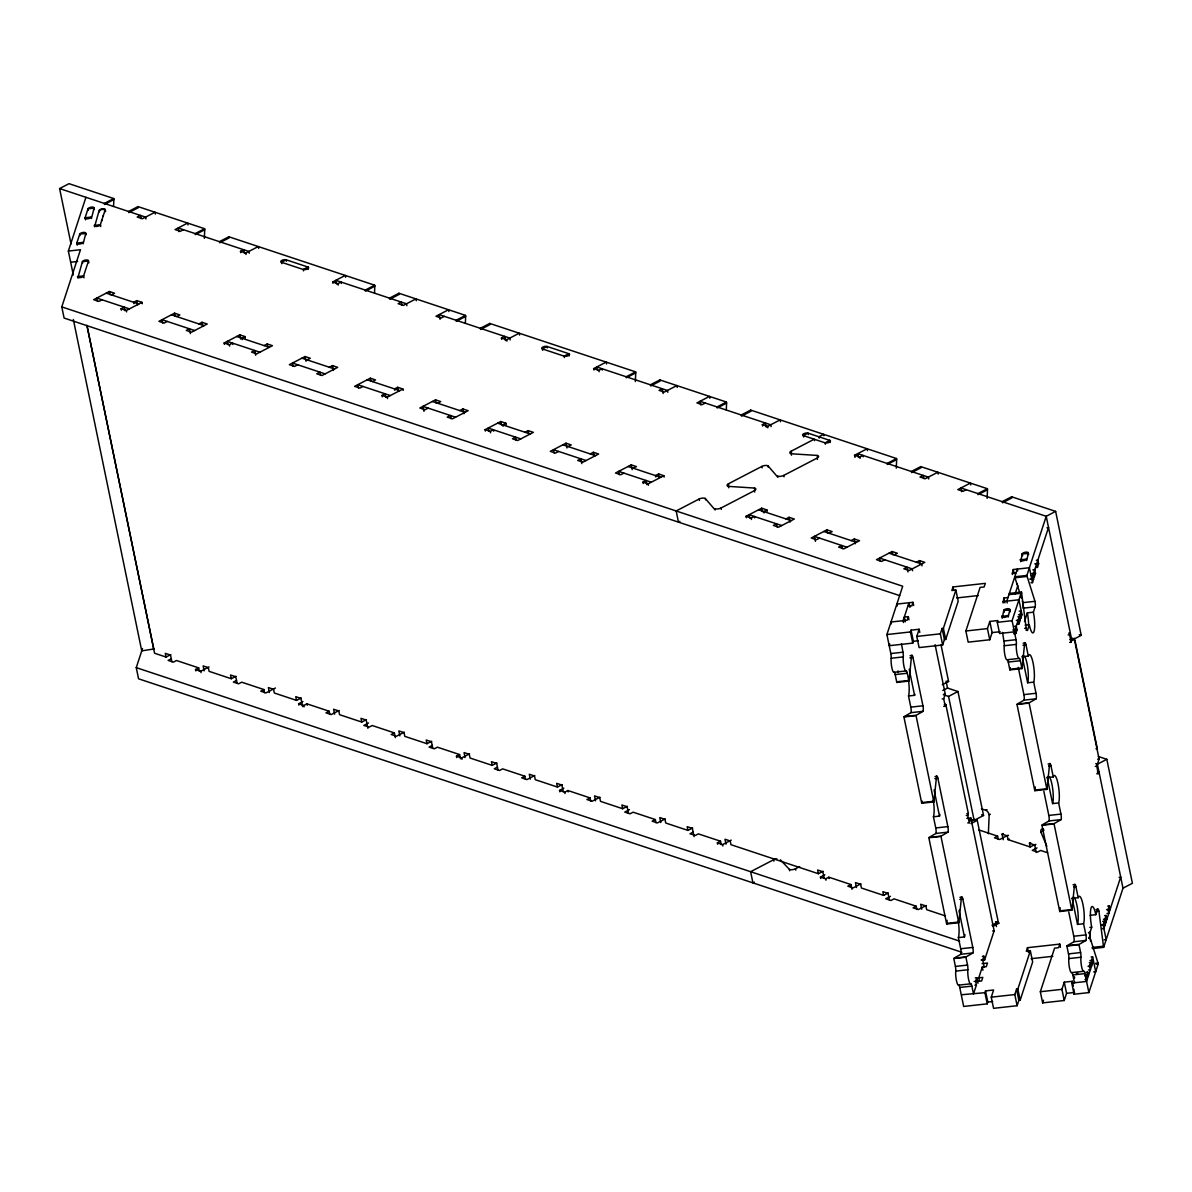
<?xml version="1.0" encoding="UTF-8"?>
<svg xmlns="http://www.w3.org/2000/svg" width="1192" height="1192" viewBox="0 0 1192 1192"><rect width="100%" height="100%" fill="white"/><g stroke="black" fill="none" stroke-linecap="round" stroke-linejoin="round"><path stroke-width="1.5" d="M113.583 206.44L113.866 199.571A4.157 2.175 62.5 0 0 113.761 198.542L69.017 183.672L59.6 188.559L71.043 243.988M204.353 238.325L204.726 229.743A4.157 2.175 62.5 0 0 204.607 228.715L137.989 206.589L128.572 211.476A4.157 2.175 62.5 0 0 128.9 212.578L138.317 207.676A4.157 2.175 62.5 0 1 137.989 206.589M374.512 293.113L374.795 286.229A4.157 2.175 62.5 0 0 374.69 285.201L228.834 236.761L219.417 241.648A4.157 2.175 62.5 0 0 219.745 242.751L229.162 237.864A4.157 2.175 62.5 0 1 228.834 236.761M465.357 323.285L465.655 316.416A4.157 2.175 62.5 0 0 465.536 315.388L398.918 293.247L389.501 298.149A4.157 2.175 62.5 0 0 389.829 299.252L399.245 294.35A4.157 2.175 62.5 0 1 398.918 293.247M635.366 381.5L635.723 372.902A4.157 2.175 62.5 0 0 635.619 371.874L489.763 323.434L480.346 328.322A4.157 2.175 62.5 0 0 480.674 329.424L490.091 324.522A4.157 2.175 62.5 0 1 489.763 323.434M726.286 409.959L726.584 403.075A4.157 2.175 62.5 0 0 726.464 402.047L659.846 379.92L650.43 384.807A4.157 2.175 62.5 0 0 650.758 385.91L660.174 381.023A4.157 2.175 62.5 0 1 659.846 379.92M896.295 468.158L896.652 459.576A4.157 2.175 62.5 0 0 896.548 458.548L750.692 410.093L741.275 414.995A4.157 2.175 62.5 0 0 741.603 416.097L751.02 411.195A4.157 2.175 62.5 0 1 750.692 410.093M987.14 498.345L987.497 489.748A4.157 2.175 62.5 0 0 987.393 488.72L920.76 466.593L911.358 471.481A4.157 2.175 62.5 0 0 911.686 472.583L921.103 467.696A4.157 2.175 62.5 0 1 920.76 466.593M988.377 833.759L989.181 814.866A4.157 2.175 62.5 0 0 985.814 810.277L981.403 808.817M897.889 672.422L898.053 670.872M73.293 274.965L68.361 251.065L80.475 249.724L61.79 306.895L902.702 586.226L886.908 634.546L890.826 653.544A4.157 0.849 83.7 0 1 891.169 658.252A8.299 1.713 83.7 0 0 891.839 667.654A8.299 1.713 83.7 0 0 894.06 672.273A4.157 0.849 83.7 0 1 895.177 674.583L896.801 682.435L908.915 681.094A4.157 0.849 83.7 0 0 909.049 680.423L911.597 655.525L910.077 655.689M935.02 776.499L936.539 776.335L933.977 801.233A4.157 0.849 83.7 0 1 933.843 801.903L921.729 803.244A4.157 0.849 83.7 0 0 921.863 802.574L922.027 801.009M959.962 897.308L961.467 897.144L958.919 922.027A4.157 0.849 83.7 0 1 958.785 922.697L946.672 924.038A4.157 0.849 83.7 0 0 946.806 923.368L947.118 920.269M1023.153 643.173L1024.673 643.01L1022.125 667.907A4.157 0.849 83.7 0 1 1021.991 668.578L1009.877 669.919A4.157 0.849 83.7 0 0 1010.011 669.248L1010.16 667.684M1048.096 763.983L1049.616 763.819L1047.053 788.717A4.157 0.849 83.7 0 1 1046.919 789.372L1034.805 790.713A4.157 0.849 83.7 0 0 1034.939 790.058L1035.267 786.943M1073.038 884.792L1074.543 884.628L1071.995 909.511A4.157 0.849 83.7 0 1 1071.861 910.181L1059.748 911.522A4.157 0.849 83.7 0 0 1059.882 910.852L1060.195 907.738M1003.679 610.751L1003.798 610.378A3.114 1.266 -11.7 0 1 1007.255 608.71A3.114 1.266 -11.7 0 1 1009.847 609.708L1010.28 611.809M1022.155 554.22L1022.274 553.848A3.114 1.266 -11.7 0 1 1025.746 552.164A3.114 1.266 -11.7 0 1 1028.338 553.177L1028.621 554.578M1009.728 610.081L1003.798 610.378L1002.219 618.216M1028.204 553.55L1022.274 553.848L1020.71 561.685M68.361 251.065L85.928 197.306M100.709 226.569L100.337 224.722L105.209 209.777A3.114 1.266 -11.7 0 0 102.616 208.779A3.114 1.266 -11.7 0 0 99.159 210.463L94.555 226.778M101.558 220.982L101.856 220.043M103.078 216.318L103.376 215.38M961.914 952.289L138.555 678.799L136.261 667.639L142.504 648.537M73.338 319.471L141.744 650.862L154.051 648.94M889.768 644.023L889.217 645.706L912.774 643.099L913.355 641.311L911.046 630.151L919.136 629.257L919.792 632.445M905.279 621.866L904.296 617.083L908.334 616.637L907.157 620.227L891.005 622.015L891.393 623.863M897.248 605.953L896.861 604.091L913.012 602.303L911.85 605.894L907.812 606.341M901.51 643.799L902.955 652.203A4.157 0.849 83.7 0 1 903.283 656.911A8.299 1.713 83.7 0 0 903.953 666.313A8.299 1.713 83.7 0 0 906.173 670.932A4.157 0.849 83.7 0 1 907.291 673.242L908.915 681.094M912.774 643.099L910.464 631.939L911.046 630.151M1019.22 611.168L1021.231 610.945L1014.407 631.849L999.596 633.488L997.287 622.328L997.883 620.54L989.807 621.434L992.102 632.594L989.762 639.761L968.172 642.145L965.863 631L980.107 587.388L984.145 586.941L985.322 583.365L953.019 586.941L951.842 590.517L955.88 590.07L943.394 628.303L942.097 628.437L944.407 639.597L942.649 644.976L919.092 647.584L916.782 636.424L919.136 629.257M942.649 644.976L940.339 633.816L942.097 628.437M944.407 639.597L945.688 639.463L958.189 601.23L955.88 590.07M943.721 706.394L945.241 706.23L943.692 698.795L945.256 694.012L935.079 644.663M945.241 706.23L945.822 704.442L944.302 704.606M989.762 639.761L987.453 628.601L989.807 621.434M1003.068 602.973L1003.947 597.997L1007.985 597.55M1012.366 574.499L1013.26 569.523L1029.411 567.735L1032.481 582.62L1030.961 582.784M1008.194 617.083L1009.847 609.708M1026.67 560.538L1028.338 553.177M1002.547 632.401L1003.902 641.028A4.157 0.849 83.7 0 1 1004.245 645.736A8.299 1.713 83.7 0 0 1004.916 655.138A8.299 1.713 83.7 0 0 1007.136 659.757A4.157 0.849 83.7 0 1 1008.253 662.067L1009.877 669.919M1015.167 593.78L1017.879 585.481M1021.991 668.578L1020.367 660.726A4.157 0.849 83.7 0 0 1019.249 658.416A8.299 1.713 83.7 0 1 1017.029 653.797A8.299 1.713 83.7 0 1 1016.359 644.395A4.157 0.849 83.7 0 0 1016.031 639.687L1012.097 620.689L1021.455 592.081L1009.341 593.422A4.157 0.849 83.7 0 1 1009.535 594.555L1021.648 593.214L1026.178 628.199A4.157 0.849 83.7 0 0 1027.534 630.121L1026.014 630.285M1025.12 625.204L1029.292 624.742A14.527 2.995 83.7 0 0 1034.03 631.492A14.527 2.995 83.7 0 0 1033.389 612.196L1035.148 606.832A4.157 0.849 83.7 0 0 1034.969 601.319L1027.131 576.436A4.157 0.849 83.7 0 1 1026.893 575.438L1046.233 516.285L1055.635 511.383L1081.218 635.351L1071.802 640.253L1069.85 639.597M1048.528 527.445L1031.706 578.895L1029.694 579.118M1013.587 633.727L1015.852 633.473L1017.029 629.898L1016.254 626.173L1014.362 626.381M1017.461 624.087L1018.981 623.923L1020.158 620.332L1019.383 616.622L1017.864 616.785M1018.564 618.499L1020.829 618.246L1022.006 614.655L1018.937 599.785L1002.785 601.573M1032.481 582.62L1033.658 579.029L1032.883 575.304L1031.378 575.483M1032.823 577.107L1034.343 576.943L1035.505 573.352L1034.745 569.642L1032.853 569.851M1035.952 567.556L1037.457 567.377L1038.634 563.801L1037.86 560.076L1036.355 560.255M1024.509 621.494L1027.325 612.867L1033.389 612.196M1027.534 630.121L1029.292 624.742M967.77 822.927L969.29 822.763L967.755 815.313L968.336 813.525L945.822 704.442M969.29 822.763L970.854 817.98L967.07 818.397M1069.656 642.399L1071.176 642.22L1069.641 634.785L1070.222 632.997L1068.703 633.161M1071.176 642.22L1072.487 638.197M961.557 994.739L984.935 992.683L985.516 990.895L993.592 990.001L991.252 997.168L993.562 1008.328L1017.119 1005.72L1018.877 1000.341L1016.567 989.181L1017.849 989.047L1030.35 950.814L1026.312 951.261L1027.474 947.685L1059.792 944.109L1060.448 947.297M985.516 990.895L987.825 1002.055L987.229 1003.843L963.672 1006.45L959.754 987.453A4.157 0.849 83.7 0 0 958.636 985.143A8.299 1.713 83.7 0 1 956.416 980.509A8.299 1.713 83.7 0 1 955.746 971.107A4.157 0.849 83.7 0 0 955.418 966.414L953.794 958.562L965.907 957.221L967.532 965.073A4.157 0.849 83.7 0 1 967.859 969.767A8.299 1.713 83.7 0 0 968.53 979.168A8.299 1.713 83.7 0 0 970.765 983.802A4.157 0.849 83.7 0 1 971.867 986.112L973.491 993.949L976.412 984.994L975.652 981.269L976.829 977.693L975.309 977.857M984.219 967.204L982.685 959.769L983.847 956.193L982.342 956.356M979.422 981.016L978.766 977.827L982.268 967.084L986.32 966.638L987.483 963.047L982.104 963.643M981.582 960.245L984.622 959.903L994.143 930.788L970.854 817.98M1017.119 1005.72L1014.809 994.56L1016.567 989.181M1018.877 1000.341L1020.158 1000.207L1032.644 961.974L1030.35 950.814M1096.789 773.802L1098.294 773.623L1096.759 766.188L1099.099 759.021L1074.156 638.152M1098.294 773.623L1098.89 771.835L1097.37 771.999M1073.336 986.067L1072.338 981.284L1064.262 982.178L1066.572 993.338L1064.233 1000.505L1042.628 1002.889L1040.333 991.729L1054.577 948.132L1058.615 947.685L1059.792 944.109M1042.628 1002.889L1043.507 1000.207M1064.233 1000.505L1061.923 989.345L1064.262 982.178M1090.144 915.307L1095.821 914.681A14.527 2.995 83.7 0 0 1091.082 907.932A14.527 2.995 83.7 0 0 1091.723 927.227L1089.965 932.591A4.157 0.849 83.7 0 0 1090.159 938.104L1097.981 962.987A4.157 0.849 83.7 0 1 1098.219 963.97L1088.877 992.593L1074.067 994.232L1071.757 983.072L1072.338 981.284M1074.439 976.74L1074.603 978.125M1095.821 914.681L1097.579 909.302L1096.074 909.466M1074.752 981.865L1074.454 982.774L1072.83 974.937A4.157 0.849 83.7 0 0 1071.712 972.612A8.299 1.713 83.7 0 1 1069.492 967.993A8.299 1.713 83.7 0 1 1068.822 958.591A4.157 0.849 83.7 0 0 1068.494 953.898L1066.87 946.046L1078.984 944.705L1080.608 952.557A4.157 0.849 83.7 0 1 1080.935 957.251A8.299 1.713 83.7 0 0 1081.606 966.652A8.299 1.713 83.7 0 0 1083.841 971.271A4.157 0.849 83.7 0 1 1084.943 973.596L1088.877 992.593M1088.966 938.387L1090.039 935.064M1074.067 994.232L1073.992 989.256M1084.973 979.601L1087.253 979.347L1086.478 975.622L1087.655 972.046L1086.136 972.21M1088.475 969.99L1090.367 969.781L1089.607 966.071L1090.784 962.48L1089.264 962.644M1089.965 964.358L1092.23 964.104L1091.455 960.394L1092.632 956.803L1091.112 956.982M1104.164 939.862L1106.176 939.639L1103.107 924.754L1104.284 921.178L1102.764 921.341M1104.209 922.966L1105.729 922.802L1104.969 919.092L1106.131 915.501L1104.626 915.665M1106.966 913.459L1108.858 913.251L1108.083 909.526L1109.26 905.95L1107.741 906.114M1120.689 877.029L1103.881 928.479L1101.855 928.702M1092.304 948.594L1103.658 947.342L1122.998 888.189L1097.4 764.206L1095.761 763.67M1008.015 615.31L1007.896 615.683A3.114 1.266 -11.7 0 1 1004.439 617.367A3.114 1.266 -11.7 0 1 1001.846 616.353L1001.965 615.981M1026.506 558.78L1026.372 559.152A3.114 1.266 -11.7 0 1 1022.915 560.821A3.114 1.266 -11.7 0 1 1020.322 559.823L1020.441 559.45M923.115 711.311L911.001 712.652L904.117 716.601L916.231 715.26L923.115 711.311A4.157 0.849 83.7 0 0 922.936 705.798L912.953 657.462A4.157 0.849 83.7 0 0 911.597 655.525M1036.191 698.795L1024.077 700.136L1017.193 704.085L1029.307 702.744L1036.191 698.795A4.157 0.849 83.7 0 0 1036.012 693.282L1033.702 682.122A14.527 2.995 83.7 0 0 1033.062 662.841A14.527 2.995 83.7 0 0 1028.323 656.092L1026.029 644.932A4.157 0.849 83.7 0 0 1024.673 643.01M948.042 832.12L935.929 833.461L929.06 837.41L941.173 836.069L948.042 832.12A4.157 0.849 83.7 0 0 947.863 826.607L937.881 778.257A4.157 0.849 83.7 0 0 936.539 776.335M1061.118 819.604L1049.005 820.945L1042.136 824.894L1054.249 823.538L1061.118 819.604A4.157 0.849 83.7 0 0 1060.94 814.091L1058.645 802.931A14.527 2.995 83.7 0 0 1058.004 783.651A14.527 2.995 83.7 0 0 1053.266 776.901L1050.957 765.741A4.157 0.849 83.7 0 0 1049.616 763.819M972.985 952.929L960.871 954.271L953.987 958.204L966.116 956.863L972.985 952.929A4.157 0.849 83.7 0 0 972.806 947.417L962.823 899.066A4.157 0.849 83.7 0 0 961.467 897.144M1086.061 940.413L1073.947 941.754L1067.078 945.688L1079.192 944.347L1086.061 940.413A4.157 0.849 83.7 0 0 1085.882 934.901L1083.573 923.74A14.527 2.995 83.7 0 0 1082.947 904.445A14.527 2.995 83.7 0 0 1078.209 897.71L1075.899 886.55A4.157 0.849 83.7 0 0 1074.543 884.628M113.761 198.542L104.345 203.43A4.157 2.175 62.5 0 1 104.464 204.458L113.866 199.571M183.404 229.684L180.275 231.322L175.06 229.594L187.606 223.068L187.993 224.93M204.607 228.715L195.205 233.602A4.157 2.175 62.5 0 1 195.309 234.63L204.726 229.743M111.437 294.886L114.581 293.247L109.366 291.519L93.676 299.669L98.891 301.412L102.035 299.773M121.361 310.173L121.077 308.773L124.206 307.149L124.936 310.635M142.265 303.751L141.982 302.351L136.767 300.622L133.623 302.246L133.906 303.647M121.077 308.773L126.292 310.501L141.982 302.351M240.799 252.719L240.501 251.333L243.645 249.694L244.36 253.181M240.501 251.333L245.716 253.062L258.277 246.535L258.664 248.398M176.669 316.55L179.813 314.926L174.598 313.183L158.909 321.333L164.124 323.077L167.267 321.438M198.855 323.911L201.999 322.287L207.214 324.015L191.525 332.181L186.31 330.437L189.439 328.813L190.437 333.596M332.985 283.338L332.702 281.953L345.248 275.426L345.635 277.289M332.702 281.953L337.917 283.681L341.061 282.057L341.344 283.443M224.424 344.399L224.141 343.013L239.83 334.848L245.045 336.591L245.329 337.977M224.141 343.013L229.356 344.741L232.5 343.117L232.783 344.503M245.045 336.591L241.901 338.215L242.2 339.616M374.69 285.201L365.274 290.103A4.157 2.175 62.5 0 1 365.393 291.131L374.795 286.229M264.088 345.591L267.231 343.952L272.447 345.68L256.757 353.845L251.542 352.102L254.671 350.478L255.669 355.261M307.134 359.88L310.278 358.256L305.063 356.527L289.373 364.678L294.588 366.406L297.732 364.782M329.32 367.255L332.464 365.616L337.679 367.36L321.989 375.51L316.774 373.781L319.903 372.142L320.559 375.331M444.333 316.357L441.204 317.996L435.989 316.252L448.535 309.741L448.922 311.589M465.536 315.388L456.119 320.275A4.157 2.175 62.5 0 1 456.238 321.304L465.655 316.416M372.366 381.559L375.51 379.92L370.295 378.192L354.605 386.342L359.82 388.07L362.964 386.446M382.289 396.832L382.006 395.446L385.135 393.807L385.865 397.294M403.194 390.41L402.911 389.024L397.696 387.296L394.552 388.92L394.835 390.32M382.006 395.446L387.221 397.174L402.911 389.024M501.728 339.392L501.43 337.992L504.574 336.368L505.438 340.554M501.43 337.992L506.645 339.735L519.205 333.209L519.578 335.071M437.598 403.224L440.742 401.585L435.527 399.856L419.837 408.007L425.052 409.75L428.196 408.111M459.784 410.584L462.913 408.96L468.143 410.689L452.453 418.839L447.238 417.111L450.367 415.472L451.023 418.66M593.914 370.012L593.631 368.626L606.177 362.1L606.564 363.962M593.631 368.626L598.846 370.354L601.99 368.73L602.273 370.116M485.353 431.072L485.07 429.671L500.759 421.521L505.974 423.249L506.257 424.65M485.07 429.671L490.285 431.415L493.428 429.776L493.712 431.176M505.974 423.249L502.83 424.888L503.128 426.289M635.619 371.874L626.202 376.761A4.157 2.175 62.5 0 1 626.322 377.79L635.723 372.902M525.016 432.249L528.145 430.625L533.375 432.353L517.686 440.504L512.471 438.775L515.6 437.151L516.255 440.34M568.062 446.553L571.206 444.929L565.991 443.186L550.302 451.351L555.517 453.079L558.661 451.44M86.942 325.505L154.588 653.246L166.06 657.045L170.769 654.602M171.275 658.789L168.147 660.413L173.361 662.156L176.49 660.517L198.677 667.878L199.392 671.364M590.249 453.928L593.378 452.29L598.607 454.018L582.918 462.183L577.703 460.44L580.832 458.816L581.815 463.599M705.262 403.03L702.133 404.654L696.918 402.926L709.463 396.4L709.851 398.262M195.831 670.917L195.533 669.517L198.677 667.878M195.533 669.517L200.763 671.245L208.987 666.969M726.464 402.047L717.048 406.949A4.157 2.175 62.5 0 1 717.167 407.977L726.584 403.075M633.295 468.218L636.439 466.593L631.224 464.85L615.534 473.015L620.749 474.744L623.893 473.12M204.145 670.858L203.132 665.896L208.347 667.639L209.107 671.349L231.293 678.725L236.001 676.266M236.508 680.453L233.379 682.077L238.594 683.821L241.723 682.182L263.909 689.557L264.564 692.746M643.218 483.505L642.935 482.104L646.064 480.48L646.928 484.667M664.123 477.083L663.84 475.697L658.61 473.954L655.481 475.593L655.764 476.979M642.935 482.104L648.15 483.848L663.84 475.697M762.642 426.065L762.358 424.665L765.502 423.041L766.367 427.213M762.358 424.665L767.573 426.393L780.134 419.882L780.507 421.73M263.909 689.557L260.765 691.181L265.995 692.91L275.397 688.022M269.377 692.522L268.364 687.56L273.579 689.304L274.339 693.014L296.525 700.389L301.233 697.946M298.894 705.143L298.611 703.757L302.917 701.507M715.185 510.012L705.247 498.435A4.157 1.684 -11.7 0 0 699.123 499.031L676.162 510.966L678.457 522.126L679.887 521.381M728.714 487.781L728.431 486.381A4.157 1.684 -11.7 0 1 728.491 483.758L761.867 466.415A4.157 1.684 -11.7 0 1 768.006 465.819L777.944 477.396M791.473 455.165L791.19 453.765A4.157 1.684 -11.7 0 1 791.235 451.157L814.211 439.207L814.494 440.608M298.611 703.757L303.826 705.485L306.955 703.846L329.141 711.222L329.797 714.41M329.141 711.222L325.997 712.846L331.227 714.589L339.064 710.507M714.902 508.612A4.157 1.684 -11.7 0 0 721.026 508.015L754.417 490.672A4.157 1.684 -11.7 0 0 754.476 488.05L728.431 486.381M777.646 475.995A4.157 1.684 -11.7 0 0 783.785 475.399L817.161 458.056A4.157 1.684 -11.7 0 0 817.22 455.433L791.19 453.765M854.992 457.385L854.56 455.284L867.106 448.773L867.493 450.621M854.56 455.284L859.775 457.028L862.904 455.389L863.202 456.789M746.281 517.745L745.998 516.345L761.688 508.194L766.903 509.923L767.186 511.323M745.998 516.345L751.213 518.073L754.357 516.449L754.64 517.85M766.903 509.923L763.759 511.562L764.057 512.947M334.609 714.187L333.596 709.24L338.811 710.968L339.571 714.693L361.757 722.054L366.465 719.61M368.537 722.978L363.843 725.421L369.058 727.15L372.187 725.526L394.373 732.886L395.357 737.669M896.548 458.548L887.131 463.435A4.157 2.175 62.5 0 1 887.25 464.463L896.652 459.576M785.945 518.922L789.074 517.298L794.304 519.027L778.614 527.177L773.399 525.448L776.528 523.809L777.184 526.998M394.373 732.886L391.229 734.51L396.459 736.254L404.297 732.171M828.991 533.226L832.135 531.587L826.92 529.859L811.231 538.009L816.446 539.752L819.589 538.113M399.842 735.866L398.828 730.905L404.043 732.633L404.803 736.358L426.989 743.719L431.698 741.275M432.204 745.447L429.075 747.086L434.29 748.814L437.419 747.19L459.605 754.551L460.47 758.738M851.177 540.587L854.306 538.963L859.536 540.691L843.847 548.841L838.632 547.113L841.761 545.489L842.416 548.678M966.191 489.703L963.062 491.327L957.832 489.599L970.392 483.073L970.78 484.935M456.76 757.576L456.462 756.19L459.605 754.551M456.462 756.19L461.691 757.918L469.529 753.836M987.393 488.72L977.976 493.607A4.157 2.175 62.5 0 1 978.096 494.635L987.497 489.748M894.223 554.891L897.367 553.267L892.152 551.524L876.463 559.674L881.678 561.417L884.822 559.778M465.074 757.531L464.06 752.569L469.275 754.298L470.035 758.023L492.222 765.383L496.93 762.94M1011.621 496.766L1002.204 501.653A4.157 2.175 62.5 0 0 1002.532 502.756L1011.948 497.869A4.157 2.175 62.5 0 1 1011.621 496.766L1055.635 511.383M497.437 767.127L494.308 768.751L499.522 770.479L502.652 768.855L524.838 776.216L525.493 779.404M916.41 562.252L919.539 560.627L924.769 562.356L909.079 570.521L903.864 568.778L906.993 567.154L907.976 571.937M524.838 776.216L521.694 777.854L526.924 779.583L534.761 775.515M530.306 779.196L529.293 774.234L534.508 775.962L535.268 779.687L557.454 787.063L562.162 784.604M559.823 791.816L559.54 790.415L563.846 788.18M559.54 790.415L564.755 792.159L567.884 790.519L590.07 797.895L590.725 801.084M590.07 797.895L586.926 799.519L592.156 801.247L599.993 797.18M595.538 800.86L594.525 795.898L599.74 797.642L600.5 801.352L622.686 808.727L627.394 806.284M629.465 809.636L624.772 812.08L629.987 813.823L633.116 812.184L655.302 819.56L655.958 822.748M655.302 819.56L652.158 821.184L657.388 822.927L665.225 818.844M942.321 684.744L948.594 681.481L941.054 644.961M942.812 690.511L947.521 688.052L957.951 691.524L983.549 815.492L974.132 820.379L967.278 818.114M660.77 822.525L659.757 817.578L664.972 819.306L665.732 823.016L687.918 830.392L692.627 827.948M943.319 694.683L948.549 696.411L957.951 691.524M693.133 832.12L689.989 833.759L695.219 835.488L698.348 833.864L720.534 841.224L721.249 844.711M717.688 844.249L717.39 842.848L720.534 841.224M717.39 842.848L722.605 844.592L731.247 840.107M776.901 858.836A4.157 1.684 -11.7 0 0 773.578 859.775L750.617 871.71L752.927 882.87L754.357 882.125M780.328 859.804L789.372 869.355A4.157 1.684 -11.7 0 0 795.496 868.759L799.668 866.599M726.002 844.204L724.989 839.242L730.204 840.971L730.964 844.696L818.383 873.721L823.091 871.278M820.752 878.489L820.454 877.088L824.775 874.853M820.454 877.088L825.683 878.817L828.812 877.193L850.999 884.553L851.982 889.336M985.814 810.277L986.991 809.666M971.51 821.094L974.639 819.47M850.999 884.553L847.855 886.192L853.07 887.921L860.922 883.853M970.973 823.597L977.246 820.334L998.24 921.982L991.967 925.245M989.181 814.866L990.358 814.255M1097.4 764.206L1106.817 759.319L1132.4 883.287L1122.983 888.174M856.467 887.533L855.454 882.572L860.669 884.3L861.429 888.025L883.615 895.386L888.323 892.942M998.27 839.332L997.6 836.143L994.471 837.767L999.686 839.511L1007.538 835.428M1003.202 839.734L1002.055 834.162L1003.232 833.551M890.394 896.309L885.686 898.753L890.916 900.496L894.045 898.857L916.231 906.233L916.886 909.407M1002.055 834.162L1007.27 835.89L1008.447 835.279M1007.27 835.89L1008.045 839.615L1009.222 839.004M1046.814 846.201L1040.899 832.046A4.157 2.175 62.5 0 1 1042.732 829.2L1043.328 828.887M1040.899 832.046L1043.834 830.511M1034.924 844.532L1030.216 846.976L1029.456 843.251L1030.633 842.64M916.231 906.233L913.087 907.857L918.302 909.585L926.154 905.518M1029.456 843.251L1034.671 844.994L1035.848 844.383M1037.01 847.899L1032.302 850.343L1037.517 852.071L1040.661 850.447L1047.619 852.757M992.951 926.363L999.224 923.1L995.752 921.952M1026.372 559.152L1020.322 559.823M1007.896 615.683L1001.846 616.353M100.337 224.722L94.272 225.392A3.114 1.266 -11.7 0 0 96.865 226.391A3.114 1.266 -11.7 0 0 100.337 224.722L100.53 225.646M70.671 262.225L77.584 261.45M1046.963 527.788L1048.468 527.624M1034.805 563.876L1036.697 563.667L1037.457 567.377M1036.355 564.054L1038.634 563.801M1012.082 573.114L1016.12 572.667M1032.048 573.382L1033.568 573.218L1034.343 576.943M1033.241 573.605L1035.505 573.352M1026.893 575.438L1014.779 576.779A4.157 0.849 83.7 0 0 1015.018 577.777L1019.92 593.333M1015.018 577.777L1027.131 576.436M1031.378 579.282L1033.658 579.029M1016.657 584.02L1017.417 583.931M956.669 597.952L978.394 595.538M1022.363 601.096L1022.84 602.66L1034.969 601.319M1023.034 608.173L1035.148 606.832M1018.549 614.7L1020.069 614.521L1020.829 618.246M1019.741 614.908L1022.006 614.655M886.908 634.546L910.464 631.939M997.287 622.328L1012.097 620.689M1016.314 620.406L1018.206 620.198L1018.981 623.923M1017.119 620.674L1020.158 620.332M916.782 636.424L940.339 633.816M965.863 631L987.453 628.601M1024.658 628.363L1026.178 628.199M1012.813 630.002L1015.092 629.763L1015.852 633.473M913.355 641.311L918.198 640.774M992.102 632.594L1000.177 631.7M1014.75 630.151L1017.029 629.898M890.826 653.544L902.955 652.203M1003.902 641.028L1016.031 639.687M1068.121 634.949L1069.641 634.785M891.169 658.252L903.283 656.911M1004.245 645.736L1016.359 644.395M909.913 657.79L912.953 657.462M1023.004 645.274L1026.029 644.932M1033.702 682.122L1027.638 682.793L1022.274 656.762L1028.323 656.092M894.06 672.273L906.173 670.932M1007.136 659.757L1019.249 658.416M895.177 674.583L907.291 673.242M1008.253 662.067L1020.367 660.726M909.049 680.423L896.935 681.764A4.157 0.849 83.7 0 1 896.801 682.435M1010.011 669.248L1022.125 667.907M911.001 712.652A4.157 0.849 83.7 0 0 910.807 707.139L908.513 695.994L914.562 695.323A14.527 2.995 83.7 0 0 914.845 694.265M943.751 694.176L945.256 694.012M942.187 698.959L943.692 698.795M910.807 707.139L922.936 705.798M1018.281 667.431L1023.898 694.623L1036.012 693.282M1097.594 759.185L1099.099 759.021M934.856 778.599L937.881 778.257M1048.692 765.994L1050.957 765.741M1095.254 766.352L1096.759 766.188M1058.645 802.931L1052.581 803.602L1047.202 777.571L1053.266 776.901M921.863 802.574L933.977 801.233M1034.939 790.058L1047.053 788.717M935.929 833.461A4.157 0.849 83.7 0 0 935.75 827.948L933.44 816.788L939.505 816.118A14.527 2.995 83.7 0 0 939.892 814.449M966.816 813.689L968.336 813.525M966.235 815.492L967.755 815.313M935.75 827.948L947.863 826.607M1043.834 791.264L1048.826 815.432L1060.94 814.091M1119.124 877.372L1120.629 877.208M959.798 899.409L962.823 899.066M1073.634 886.803L1075.899 886.55M1083.573 923.74L1077.523 924.411L1072.144 898.381L1078.209 897.71M946.806 923.368L958.919 922.027M1059.882 910.852L1071.995 909.511M1106.578 909.705L1108.083 909.526M1107.755 909.913L1110.02 909.66L1109.26 905.95M1095.91 911.567L1098.935 911.224L1103.464 946.21A4.157 0.849 83.7 0 0 1103.658 947.342M992.623 930.952L994.143 930.788M1103.449 919.256L1104.969 919.092M1104.254 919.509L1106.906 919.226L1106.131 915.501M960.871 954.271A4.157 0.849 83.7 0 0 960.692 948.758L958.383 937.597L964.447 936.927A14.527 2.995 83.7 0 0 964.924 934.573M1101.587 924.932L1103.107 924.754M1103.539 925.067L1105.044 924.903L1104.284 921.178M1089.831 927.436L1091.723 927.227M1088.46 932.77L1089.965 932.591M960.692 948.758L972.806 947.417M1068.777 912.059L1073.768 936.241L1085.882 934.901M1088.639 938.268L1090.159 938.104M981.165 959.933L982.685 959.769M1092.11 947.461L1103.464 946.21M955.418 966.414L967.532 965.073M1068.494 953.898L1080.608 952.557M1031.125 958.696L1052.864 956.282M955.746 971.107L967.859 969.767M1068.822 958.591L1080.935 957.251M1089.95 960.558L1091.455 960.394M1091.38 960.752L1093.407 960.529L1086.568 981.433L1071.757 983.072M1095.701 963.24L1097.981 962.987M1095.955 964.224L1098.219 963.97M978.766 977.827L982.804 977.38L981.627 980.971L976.248 981.567M1088.087 966.235L1089.607 966.071M1088.519 966.533L1091.544 966.205L1090.784 962.48M974.132 981.448L975.652 981.269M958.636 985.143L970.765 983.802M1071.712 972.612L1083.841 971.271M1076.302 973.298L1077.806 973.134M1093.69 971.912L1095.701 971.689L1092.632 956.803M974.907 985.158L976.412 984.994M959.754 987.453L971.867 986.112M1072.83 974.937L1084.943 973.596M1084.973 975.786L1086.478 975.622M1085.39 976.099L1088.415 975.756L1087.655 972.046M991.252 997.168L1014.809 994.56M1040.333 991.729L1061.923 989.345M987.825 1002.055L992.668 1001.518M1066.572 993.338L1074.648 992.444M59.6 188.559L145.573 217.123L145.96 218.985M106.222 293.143L138.838 303.99M171.454 314.822L204.07 325.654M236.686 336.487L269.303 347.319M301.919 358.151L334.535 368.984M367.151 379.816L399.767 390.648M432.383 401.481L464.999 412.313M497.615 423.16L530.231 433.992M562.847 444.825L595.464 455.657M628.08 466.489L660.696 477.322M758.544 509.818L791.16 520.651M823.776 531.483L856.392 542.33M889.008 553.163L921.625 563.995L922.012 565.857M129.436 308.877L96.82 298.045L97.491 301.353M194.668 330.542L162.052 319.709L162.723 323.017M259.901 352.206L227.285 341.374L227.955 344.682M325.118 373.871L292.502 363.038L293.187 366.346M390.35 395.55L357.734 384.718L358.42 388.011M455.582 417.215L422.966 406.383L423.994 411.344M520.815 438.88L488.198 428.047L488.884 431.355M586.047 460.544L553.431 449.712L554.116 453.02M651.279 482.209L618.663 471.376L619.348 474.684M781.743 525.553L749.127 514.721L749.813 518.028M846.976 547.217L814.359 536.385L815.388 541.347M1079.267 634.71L1081.218 635.351M1073.456 639.702L1074.931 640.193L1097.445 749.276L1095.984 748.799M899.736 595.627L64.1 318.055L61.79 306.895M947.446 681.109L948.594 681.481M1098.324 756.503L1106.817 759.319M1042.732 829.2L1043.715 829.513M981.582 814.836L983.549 815.492M974.803 819.515L977.246 820.334M978.677 829.856L997.6 836.143M1008.045 839.615L1030.216 846.976M997.138 921.625L998.24 921.982M945.435 915.933L926.661 909.69L925.901 905.98L920.671 904.236L921.699 909.198M136.261 667.639L959.605 941.129M1020.888 596.432L1021.38 597.997M1071.802 640.253L1046.218 516.285L960.976 487.96L961.75 491.685M1022.274 553.848L1022.662 555.71M1017.685 570.938L1017.298 569.076L1006.823 601.126L1007.21 602.988M1013.26 569.523L1014.124 573.71M1046.919 789.372L1029.113 703.101L1016.999 704.442L1034.805 790.713M1071.861 910.181L1054.056 823.896L1041.942 825.236L1059.748 911.522M1003.947 597.997L1004.96 602.869M1003.798 610.378L1004.186 612.241M1034.671 844.994L1036.206 852.429M938.164 474.103L937.776 472.241L925.216 478.767L920.001 477.023L923.144 475.399L923.8 478.588M953.019 586.941L953.674 590.129M1027.474 947.685L1028.473 952.468M928.747 478.99L928.359 477.128L857.689 453.66L858.463 457.385M943.394 628.303L945.688 639.463M1017.849 989.047L1020.158 1000.207M946.076 681.079L947.521 688.052M995.514 921.952L996.467 926.601M948.549 696.411L974.132 820.379M919.539 560.627L920.209 563.816M912.595 570.745L912.208 568.882L879.592 558.05L880.277 561.357M913.012 602.303L913.683 605.491M983.847 956.193L984.622 959.903M909.943 607.399L908.989 602.75L903.119 620.659L903.506 622.522M982.268 967.084L982.938 970.258M908.334 616.637L908.989 619.825M984.935 992.683L987.229 1003.843M892.152 551.524L892.808 554.712M976.829 977.693L977.976 983.266M909.198 669.278L914.562 695.323M939.505 816.118L934.126 790.087A14.527 2.995 83.7 0 1 934.29 789.67M964.447 936.927L959.068 910.897A14.527 2.995 83.7 0 1 959.396 910.122M933.843 801.903L916.037 715.617L903.923 716.958L921.729 803.244M958.785 922.697L940.98 836.426L928.851 837.767L946.672 924.038M859.775 457.028L860.058 458.413M854.306 538.963L855.305 543.746M830.213 442.47L829.781 440.384L808.042 433.158A3.114 1.266 -11.7 0 0 803.736 433.724A3.114 1.266 -11.7 0 0 803.333 435.602L803.617 437.002M823.91 435.721L823.612 434.32L818.904 436.764L819.202 438.164M825.371 444.214L825.073 442.828L803.333 435.602L808.042 433.158L808.325 434.558M817.22 455.433L817.503 456.834M817.161 458.056L817.444 459.442M826.92 529.859L827.576 533.048M889.426 900.02L888.055 893.404L882.84 891.676L883.615 895.386M791.235 451.157L791.533 452.543M783.785 475.399L784.068 476.8M771.105 426.632L770.717 424.769L700.047 401.302L700.822 405.012M789.074 517.298L790.072 522.081M767.573 426.393L767.872 427.794M768.006 465.819L768.289 467.204M761.867 466.415L762.165 467.815M761.688 508.194L762.403 511.681M754.476 488.05L754.76 489.45M754.417 490.672L754.7 492.058M828.812 877.193L829.111 878.593M751.213 518.073L751.496 519.474M825.683 878.817L825.967 880.217M824.193 878.355L822.838 871.739L817.608 870.011L818.383 873.721M728.491 483.758L728.774 485.159M721.026 508.015L721.324 509.416M795.496 868.759L795.779 870.16M789.372 869.355L789.655 870.756M705.247 498.435L705.545 499.82M677.235 387.43L676.847 385.567L664.302 392.093L659.072 390.365L662.216 388.726L663.199 393.509M699.123 499.031L699.406 500.431M773.578 859.775L773.876 861.175M667.818 392.317L667.431 390.469L596.76 366.987L597.341 369.773M658.61 473.954L659.34 477.441M648.15 483.848L648.433 485.233M722.605 844.592L722.903 845.977M631.224 464.85L632.207 469.633M598.846 370.354L599.129 371.755M694.072 836.665L692.373 828.41L687.143 826.667L687.918 830.392M593.378 452.29L594.048 455.478M569.284 355.797L568.852 353.711L547.113 346.485A3.114 1.266 -11.7 0 0 542.807 347.066A3.114 1.266 -11.7 0 0 542.405 348.928L542.688 350.329M564.442 357.555L564.144 356.155L542.405 348.928L547.113 346.485L547.396 347.885M565.991 443.186L566.975 447.968M628.497 813.346L627.141 806.731L621.911 805.002L622.686 808.727M510.176 339.958L509.789 338.096L439.118 314.628L440.086 319.277M528.145 430.625L528.816 433.813M506.645 339.735L506.943 341.121M500.759 421.521L501.474 425.008M567.884 790.519L568.182 791.92M490.285 431.415L490.568 432.8M564.755 792.159L565.038 793.544M563.265 791.682L561.909 785.066L556.679 783.338L557.454 787.063M462.913 408.96L463.912 413.743M416.306 300.757L415.919 298.894L403.373 305.42L398.143 303.692L401.287 302.053L401.942 305.241M435.527 399.856L436.183 403.045M406.889 305.659L406.502 303.796L335.831 280.314L336.606 284.039M498.032 770.017L496.677 763.402L491.447 761.673L492.222 765.383M397.696 387.296L398.262 390.082M387.221 397.174L387.504 398.575M461.691 757.918L461.975 759.319M370.295 378.192L370.95 381.38M337.917 283.681L338.2 285.082M432.8 748.352L431.444 741.737L426.214 740.008L426.989 743.719M332.464 365.616L333.447 370.399M308.356 269.139L307.923 267.038L286.184 259.811A3.114 1.266 -11.7 0 0 281.878 260.392A3.114 1.266 -11.7 0 0 281.476 262.27L281.759 263.655M303.513 270.882L303.215 269.481L281.476 262.27L286.184 259.811L286.467 261.212M305.063 356.527L306.046 361.295M367.911 728.327L366.212 720.072L360.982 718.329L361.757 722.054M249.247 253.285L248.86 251.438L178.189 227.955L178.964 231.68M267.231 343.952L267.887 347.14M245.716 253.062L246.014 254.462M239.83 334.848L240.695 339.035M306.955 703.846L307.253 705.247M229.356 344.741L229.654 346.142M303.826 705.485L304.109 706.871M302.679 706.662L300.98 698.408L295.75 696.664L296.525 700.389M201.999 322.287L202.655 325.476M155.377 214.098L154.99 212.236L142.444 218.762L137.214 217.019L140.358 215.394L141.014 218.583M174.598 313.183L175.254 316.372M237.104 683.344L235.748 676.728L230.518 675L231.293 678.725M136.767 300.622L137.631 304.809M126.292 310.501L126.576 311.902M200.763 671.245L201.046 672.646M105.596 211.64C106.58 208.198 97.804 209.107 99.443 211.848M94.362 209.539L94.079 208.138A3.114 1.266 -11.7 0 0 91.486 207.125A3.114 1.266 -11.7 0 0 88.014 208.809L85.094 217.763L85.511 219.864M109.366 291.519L110.022 294.707M91.426 218.494L94.079 208.138L88.014 208.809L88.297 210.209M86.092 234.839L85.794 233.453A3.114 1.266 -11.7 0 0 83.216 232.44A3.114 1.266 -11.7 0 0 79.745 234.124L76.809 243.079L77.242 245.165M171.871 661.679L170.516 655.064L165.286 653.335L166.06 657.045M88.849 262.866L88.476 261.003A3.114 1.266 -11.7 0 0 85.884 259.99A3.114 1.266 -11.7 0 0 82.412 261.674L77.823 277.989M83.157 243.809L85.794 233.453L79.745 234.124L80.028 235.509M82.695 263.06L82.412 261.674L88.476 261.003L83.589 275.933L83.976 277.796M86.956 325.416L153.857 649.506M1089.369 932.248L1090.501 940.995M958.204 920.775A14.527 2.995 83.7 0 1 958.383 937.597M933.262 799.966A14.527 2.995 83.7 0 1 933.44 816.788M908.483 680.2A14.527 2.995 83.7 0 1 908.513 695.994M1021.455 592.081A4.157 0.849 83.7 0 1 1021.648 593.214M1022.84 602.66A4.157 0.849 83.7 0 1 1023.198 607.25M1097.579 909.302A4.157 0.849 83.7 0 1 1098.935 911.224M1073.768 936.241A4.157 0.849 83.7 0 1 1073.947 941.754M1048.826 815.432A4.157 0.849 83.7 0 1 1049.005 820.945M1023.898 694.623A4.157 0.849 83.7 0 1 1024.077 700.136M1072.144 898.381A14.527 2.995 83.7 0 1 1072.472 897.606M1073.485 896.965A14.527 2.995 83.7 0 1 1077.494 908.617A14.527 2.995 83.7 0 1 1077.523 924.411M1047.202 777.571A14.527 2.995 83.7 0 1 1047.723 776.513M1049.258 776.707A14.527 2.995 83.7 0 1 1052.774 789.372A14.527 2.995 83.7 0 1 1052.581 803.602M1022.274 656.762A14.527 2.995 83.7 0 1 1022.602 655.987M1024.569 656.226A14.527 2.995 83.7 0 1 1027.891 669.099A14.527 2.995 83.7 0 1 1027.638 682.793M1027.325 612.867A14.527 2.995 83.7 0 1 1028.651 625.13M307.923 267.038L303.215 269.481A3.114 1.266 -11.7 0 0 307.536 268.915A3.114 1.266 -11.7 0 0 307.923 267.038M568.852 353.711L564.144 356.155A3.114 1.266 -11.7 0 0 568.465 355.589A3.114 1.266 -11.7 0 0 568.852 353.711M829.781 440.384L825.073 442.828A3.114 1.266 -11.7 0 0 829.394 442.247A3.114 1.266 -11.7 0 0 829.781 440.384M83.589 275.933L77.54 276.604A3.114 1.266 -11.7 0 0 80.117 277.617A3.114 1.266 -11.7 0 0 83.589 275.933M91.143 217.093L85.094 217.763A3.114 1.266 -11.7 0 0 87.672 218.777A3.114 1.266 -11.7 0 0 91.143 217.093M82.874 242.408L76.809 243.079A3.114 1.266 -11.7 0 0 79.402 244.092A3.114 1.266 -11.7 0 0 82.874 242.408"/></g></svg>
